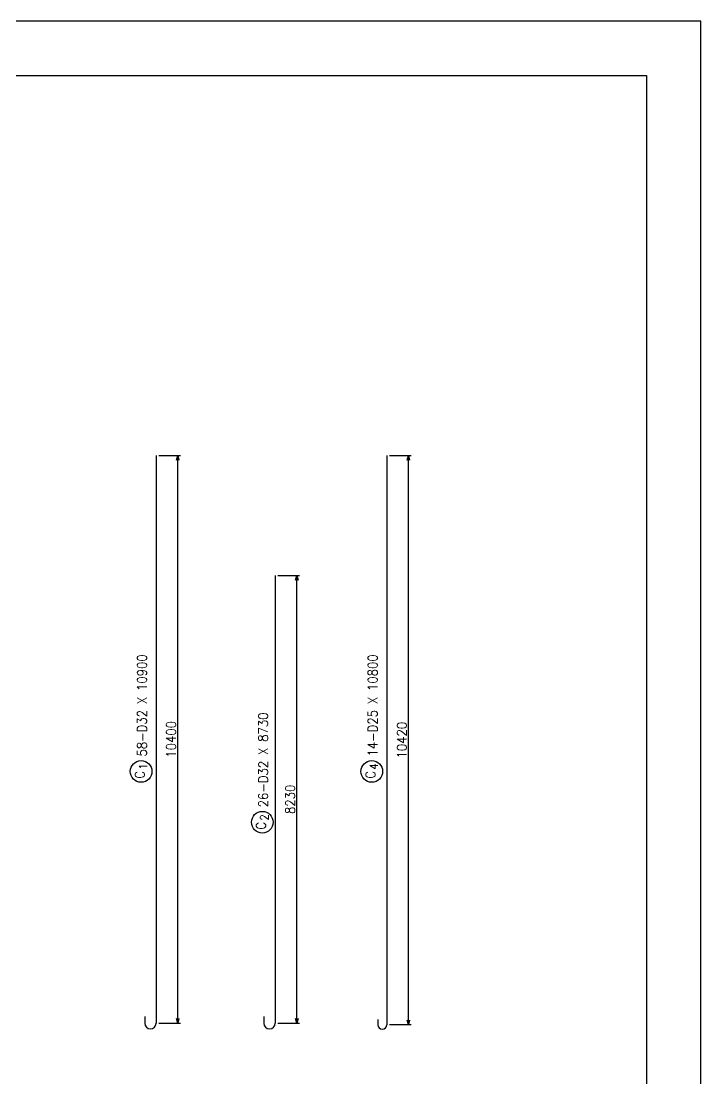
# Model space of a CAD drawing. Extents: x -12844 to 29206, y 115643 to 145343.
# Drawn here: x 16670 to 29206, y 125847 to 145343 of the extents above; entities that cross this region are included whole.
import ezdxf

# ---------------------------------------------------------------- set-up
doc = ezdxf.new("R2010")
doc.units = 0
doc.header["$LTSCALE"] = 300
doc.header["$MEASUREMENT"] = 0
doc.layers.get('0').update_dxf_attribs({"linetype": 'CONTINUOUS'})
doc.layers.get('DEFPOINTS').update_dxf_attribs({"linetype": 'CONTINUOUS'})
for name, color, linetype in [('寸法', 1, 'CONTINUOUS'), ('枠', 7, 'CONTINUOUS'), ('柱主筋', 2, 'CONTINUOUS'), ('鉄筋材料', 3, 'CONTINUOUS')]:
    doc.layers.add(name, color=color, linetype=linetype)
doc.styles.add('romans', font='ROMANS.shx', dxfattribs={"width": 0.9, "bigfont": 'EXTFONT.shx'})
doc.styles.add('ｽﾀｲﾙ1', font='ROMANS.shx', dxfattribs={"bigfont": 'EXTFONT.shx'})
doc.dimstyles.new('ST-50', dxfattribs={"dimscale": 50, "dimtxt": 3.5, "dimasz": 1.7, "dimexe": 1, "dimexo": 1, "dimgap": 1, "dimtad": 0, "dimdec": 0, "dimzin": 0, "dimdsep": 46, "dimtxsty": 'romans', "dimblk": 'OPEN30', "dimcen": 1, "dimdle": 3, "dimclrd": 1, "dimclre": 1, "dimclrt": 3, "dimaunit": 1, "dimadec": 0, "dimazin": 0, "dimtfac": 1, "dimtdec": 0, "dimtix": 1, "dimtmove": 2, "dimatfit": 3, "dimldrblk": 'OPEN30', "dimfxl": 0, "dimtvp": 0.7, "dimtolj": 1, "dimtzin": 0, "dimarcsym": 0})

# ---------------------------------------------------------------- blocks, each defined once
blk = doc.blocks.new('_Open30')
at = {"color": 0, "lineweight": -2}
for p, q in [((-1, 0.27), (0, 0)), ((0, 0), (-1, -0.27)), ((0, 0), (-1, 0))]:
    blk.add_line(p, q, dxfattribs=at)
blk = doc.blocks.new('*D66')
at = {"layer": 'DEFPOINTS', "color": 0, "linetype": 'Continuous'}
for p in [(21354, 135124), (21754, 135124), (21354, 126873)]:
    blk.add_point(p, dxfattribs=at)
at = {"layer": '寸法', "color": 1, "linetype": 'Continuous', "lineweight": -2}
for p, q in [((21404, 135124), (21804, 135124)), ((21754, 126958), (21754, 135039)), ((21404, 126873), (21804, 126873))]:
    blk.add_line(p, q, dxfattribs=at)
at = {"layer": '寸法', "color": 1, "linetype": 'Continuous', "lineweight": -2, "xscale": 85, "yscale": 85, "zscale": 85}
for p, rotation in [((21754, 135124), 90), ((21754, 126873), 270)]:
    blk.add_blockref('_Open30', p, dxfattribs=dict(at, rotation=rotation))
at = {"layer": '寸法', "color": 3, "linetype": 'Continuous', "insert": (21632, 130998), "char_height": 175, "attachment_point": 5, "rotation": 90, "style": 'romans'}
blk.add_mtext('\\A1;8230', dxfattribs=at)
blk = doc.blocks.new('*D82')
at = {"layer": 'DEFPOINTS', "color": 0, "linetype": 'Continuous'}
for p in [(19158, 137335), (19558, 137335), (19158, 126873)]:
    blk.add_point(p, dxfattribs=at)
at = {"layer": '寸法', "color": 1, "linetype": 'Continuous', "lineweight": -2}
for p, q in [((19208, 137335), (19608, 137335)), ((19558, 126958), (19558, 137250)), ((19208, 126873), (19608, 126873))]:
    blk.add_line(p, q, dxfattribs=at)
at = {"layer": '寸法', "color": 1, "linetype": 'Continuous', "lineweight": -2, "xscale": 85, "yscale": 85, "zscale": 85}
for p, rotation in [((19558, 137335), 90), ((19558, 126873), 270)]:
    blk.add_blockref('_Open30', p, dxfattribs=dict(at, rotation=rotation))
at = {"layer": '寸法', "color": 3, "linetype": 'Continuous', "insert": (19435, 132104), "char_height": 175, "attachment_point": 5, "rotation": 90, "style": 'romans'}
blk.add_mtext('\\A1;10400', dxfattribs=at)
blk = doc.blocks.new('*D85')
at = {"layer": 'DEFPOINTS', "color": 0, "linetype": 'Continuous'}
for p in [(23412, 137335), (23812, 137335), (23412, 126846)]:
    blk.add_point(p, dxfattribs=at)
at = {"layer": '寸法', "color": 1, "linetype": 'Continuous', "lineweight": -2}
for p, q in [((23462, 137335), (23862, 137335)), ((23812, 126931), (23812, 137250)), ((23462, 126846), (23862, 126846))]:
    blk.add_line(p, q, dxfattribs=at)
at = {"layer": '寸法', "color": 1, "linetype": 'Continuous', "lineweight": -2, "xscale": 85, "yscale": 85, "zscale": 85}
for p, rotation in [((23812, 137335), 90), ((23812, 126846), 270)]:
    blk.add_blockref('_Open30', p, dxfattribs=dict(at, rotation=rotation))
at = {"layer": '寸法', "color": 3, "linetype": 'Continuous', "insert": (23690, 132090), "char_height": 175, "attachment_point": 5, "rotation": 90, "style": 'romans'}
blk.add_mtext('\\A1;10420', dxfattribs=at)

msp = doc.modelspace()

# ---------------------------------------------------------------- linework, layer by layer
at = {"layer": '枠', "color": 1, "linetype": 'Continuous', "flags": 128}
msp.add_lwpolyline([(-12844, 145342.8), (-12844, 115642.8), (29206, 115642.8), (29206, 145342.8), (-12844, 145342.8)], dxfattribs=at)
at = {"layer": '枠', "color": 2, "linetype": 'Continuous', "flags": 128}
msp.add_lwpolyline([(-11344, 116642.8), (-11344, 144342.8), (28206, 144342.8), (28206, 116642.8), (-11344, 116642.8)], dxfattribs=at)
at = {"layer": '柱主筋', "linetype": 'Continuous'}
for p, q in [((19157.7, 137334.5), (19157.7, 126872.5)), ((23412.1, 137334.5), (23412.1, 126845.5)), ((21354.3, 135123.5), (21354.3, 126872.5)), ((18948.7, 126994.5), (18948.7, 126872.5)), ((21145.3, 126994.5), (21145.3, 126872.5)), ((23250.1, 126941.5), (23250.1, 126845.5))]:
    msp.add_line(p, q, dxfattribs=at)
for centre, radius in [((19053.2, 126872.5), 104.5), ((21249.8, 126872.5), 104.5), ((23331.1, 126845.5), 81)]:
    msp.add_arc(centre, radius, 180, 0, dxfattribs=at)
at = {"layer": '鉄筋材料', "color": 1, "linetype": 'Continuous'}
for centre in [(18882.6, 131514), (23137, 131514), (21118, 130576.2)]:
    msp.add_circle(centre, 200, dxfattribs=at)

# ---------------------------------------------------------------- texts
at = {"layer": '鉄筋材料', "style": 'romans', "width": 0.9}
for s, p in [('58-D32 X 10900', (18986.5, 131789)), ('14-D25 X 10800', (23240.9, 131789)), ('26-D32 X 8730', (21221.9, 130851.2))]:
    msp.add_text(s, height=175, rotation=90, dxfattribs=at).set_placement(p)
at = {"layer": '鉄筋材料', "color": 3, "style": 'ｽﾀｲﾙ1', "width": 0.9}
for s, height, p in [('1', 150, (18994, 131545.4)), ('4', 150, (23248.3, 131545.4)), ('C', 175, (18945.1, 131379.5)), ('C', 175, (23199.5, 131379.5)), ('2', 150, (21229.3, 130607.7)), ('C', 175, (21180.5, 130441.8))]:
    msp.add_text(s, height=height, rotation=90, dxfattribs=at).set_placement(p)

# ---------------------------------------------------------------- dimensions: what is measured, and where the dimension line sits
at = {"layer": '寸法', "linetype": 'Continuous'}
for base, p1, p2, text, picture, middle in [((19557.7, 137334.5), (19157.7, 126872.5), (19157.7, 137334.5), '10400', '*D82', (19435.2, 132103.5)), ((23812.1, 137334.5), (23412.1, 126845.5), (23412.1, 137334.5), '10420', '*D85', (23689.6, 132090)), ((21754.3, 135123.5), (21354.3, 126872.5), (21354.3, 135123.5), '8230', '*D66', (21631.8, 130998))]:
    dim = msp.add_linear_dim(base=base, p1=p1, p2=p2, angle=90, text=text, dimstyle='ST-50', dxfattribs=at)
    dim.commit()
    dim.dimension.update_dxf_attribs({"geometry": picture, "text_midpoint": middle})

doc.saveas('drawing.dxf')
